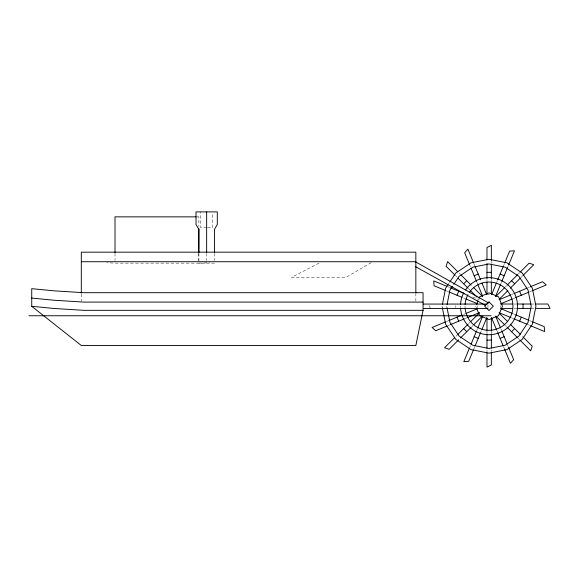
<?xml version="1.0" encoding="UTF-8"?>
<svg xmlns="http://www.w3.org/2000/svg" width="579" height="579" viewBox="0 0 579 579"><rect width="100%" height="100%" fill="white"/><g stroke="black" fill="none" stroke-linecap="round" stroke-linejoin="round"><path stroke-width="0.43" stroke-dasharray="2.9 2.17" d="M415.845 301.196L415.845 294.016M469.692 347.494L470.387 345.829M476.901 330.102L477.581 328.459M496.702 282.299L497.383 280.649M503.506 265.87L504.526 263.409M473.803 349.021L474.823 346.56M480.606 332.607L481.287 330.956M500.748 283.971L501.428 282.328M507.602 267.433L508.29 265.768M448.522 283.898L449.492 282.451M456.013 336.269L457.287 334.995M468.693 323.596L469.945 322.337M505.279 287.003L506.538 285.744M518.48 273.802L519.732 272.55M471.784 326.694L473.043 325.434M521.035 277.435L522.309 276.169M371.226 262.613L346.177 277.29L291.628 277.29L320.194 262.54M446.206 321.642L447.871 320.947M463.598 314.433L465.241 313.753M511.409 294.631L513.052 293.951M527.831 287.828L529.474 287.148M448.037 325.622L450.498 324.602M465.277 318.479L466.92 317.799M513.081 298.677L514.731 297.997M529.626 291.823L531.29 291.136M198.879 263.141L209.504 262.714M197.092 216.857L198.879 216.857L198.879 226.65M206.652 227.576L200.58 227.576L200.58 211.9M207.521 227.576L212.732 227.576L212.732 212.768M214.483 263.141L115.011 263.141L107.043 262.728M487.851 294.588L489.602 294.588M514.145 304.026L515.925 304.026M531.927 304.026L533.7 304.026M514.145 308.404L515.925 308.404M532.05 308.404L533.852 308.404M447.885 286.75L449.55 287.437M472.681 297.02L479.26 299.741M513.081 313.753L514.731 314.433M529.51 320.556L531.971 321.577M446.358 290.853L448.001 291.534M463.598 297.997L465.241 298.677M511.409 317.799L513.052 318.479M527.947 324.653L529.611 325.34M459.111 273.071L460.385 274.345M455.499 275.647L456.751 276.9M468.693 288.841L469.945 290.101M505.279 325.434L506.538 326.694M517.944 338.093L519.211 339.366M428.996 305.488L430.429 308.404M473.738 263.264L474.773 265.754M500.748 328.459L501.428 330.102M507.551 344.889L508.232 346.524M469.757 265.088L470.438 266.731M476.901 282.328L477.581 283.971M496.702 330.139L497.723 332.607M503.556 346.676L504.584 349.173M475.757 306.219L476.408 307.789M446.735 306.219L447.075 307.919M442.045 306.219L442.385 307.927M500.792 305.777L500.792 307.529M491.354 261.527L491.354 263.329M491.354 279.454L491.354 281.235M491.354 331.202L491.354 332.983M491.354 349.868L491.354 351.641M487.959 304.938L487.959 307.572M486.975 279.454L486.975 281.235M486.975 331.202L486.975 332.983M486.975 350.006L486.975 351.8M477.537 305.777L477.537 307.529M455.275 305.777L455.275 307.529M214.483 253.363L214.483 260.478M206.652 253.363L206.652 260.478M198.879 253.349L198.879 262.251M198.821 253.363L198.821 260.478M115.011 253.349L115.011 260.47M81.306 294.016L81.306 301.196M465.082 307.876A24.289 24.289 0 0 1 465.017 306.175M460.508 307.876A28.537 28.537 0 0 1 460.457 306.175"/><path stroke-width="0.87" d="M415.845 293.119L415.845 252.169L81.306 252.169L81.306 293.119M442.385 304.503L445.62 288.248L448.045 284.622M447.075 304.511L449.948 290.043L452.365 286.439M423.061 310.33L415.845 345.497L81.306 345.497L31.736 306.313L31.736 288.668L54.115 290.839L83.731 292.692L423.061 292.692L423.061 310.33L83.731 310.33L54.115 308.477L31.736 306.313M457.019 295.268L458.691 291.223M476.408 304.641L478.037 300.711M479.014 298.351L479.665 296.781L489.103 292.873L498.541 296.781L502.449 306.219L498.541 315.656L489.103 319.565L479.665 315.656L476.734 308.578M469.352 348.326L463.837 361.629L468.708 361.318L473.463 349.839M471.074 344.172L476.56 330.927M477.921 327.634L482.691 316.12M491.593 294.639L496.362 283.117M497.723 279.831L503.165 266.695M504.866 262.591L509.614 251.112L514.485 250.801L508.63 264.936M475.164 345.743L480.606 332.607M481.967 329.313L486.736 317.799M495.638 296.31L500.408 284.796M501.769 281.503L507.602 267.433M519.631 321.207L521.31 317.162M449.977 281.727L455.796 273.02L471.024 262.844L488.987 259.269L506.958 262.844L522.186 273.02L532.362 288.248L535.937 306.219L532.362 324.182L522.186 339.41L506.958 349.586L488.987 353.161L471.024 349.586L455.796 339.41L445.62 324.182L442.385 307.927M453.806 284.275L459.111 276.335L472.819 267.18L488.987 263.959L505.163 267.18L518.871 276.335L528.026 290.043L531.247 306.219L528.026 322.387L518.871 336.095L505.163 345.258L488.987 348.471L472.819 345.258L459.111 336.095L449.948 322.387L447.075 307.919M463.656 283.804L466.746 280.706M454.747 337.543L444.563 347.718L449.181 349.296L458.59 339.887M457.924 334.358L468.064 324.226M470.575 321.707L479.39 312.892M495.834 296.448L504.649 287.633M507.168 285.114L517.85 274.432M520.362 271.92L529.148 263.134L533.766 264.712L522.946 275.532M460.471 337.998L471.154 327.323M473.673 324.805L481.858 316.619M499.561 298.916L507.747 290.73M510.265 288.212L520.398 278.072M511.575 331.724L514.673 328.633M474.172 275.749L478.218 274.07M445.374 321.982L432.072 327.497L435.741 330.718L447.212 325.963M448.703 320.607L461.955 315.121M466.066 313.413L477.581 308.643M499.069 299.741L510.584 294.972M513.877 293.611L527.013 288.168M530.292 286.808L542.588 281.72L546.25 284.94L532.115 290.796M450.498 324.602L464.452 318.819M467.745 317.458L479.26 312.689M500.741 303.787L512.263 299.017M515.549 297.657L528.793 292.171M500.111 338.36L504.157 336.688M196.201 216.857L115.011 216.857L115.011 252.458M81.306 261.722L415.845 261.722M486.975 272.325L491.354 272.325M423.061 302.093L83.731 302.093L54.115 300.24L31.736 298.069M423.336 304.062L487.062 304.062M500.792 304.026L512.364 304.026M516.815 304.026L531.037 304.026M535.474 304.026L547.9 304.026L550.05 308.404L535.647 308.404M423.336 308.448L487.959 308.448M500.792 308.404L512.364 308.404M516.815 308.404L531.153 308.404M28.95 315.75L491.086 315.75M486.975 340.105L491.354 340.105M500.111 274.07L504.157 275.749M447.053 286.402L433.751 280.895L434.062 285.765L445.541 290.513M450.375 287.785L464.452 293.611M500.741 308.643L512.263 313.413M515.549 314.773L528.685 320.216M532.789 321.917L544.267 326.672L544.578 331.543L530.444 325.688M448.819 291.874L461.955 297.317M466.066 299.017L477.581 303.787M499.069 312.689L510.584 317.458M513.877 318.819L527.114 324.305M474.172 336.688L478.218 338.36M415.592 266.695L485.383 305.401M415.621 261.882L488.756 303.063M511.575 280.706L514.673 283.804M457.837 271.797L447.661 261.614L446.083 266.231L454.87 275.018M461.022 274.982L471.154 285.114M473.673 287.633L482.488 296.448M499.561 313.521L507.747 321.707M510.265 324.226L520.318 334.278M522.83 336.79L532.246 346.199L530.668 350.816L519.848 340.003M458.003 278.152L468.064 288.212M470.575 290.73L476.872 297.027M496.464 316.619L504.649 324.805M507.168 327.323L517.308 337.456M463.656 328.633L466.746 331.724M519.631 291.223L521.31 295.268M473.398 262.432L467.883 249.129L464.662 252.791L469.417 264.27M475.12 266.586L480.606 279.831M481.967 283.117L486.736 294.639M495.638 316.12L500.408 327.634M501.769 330.927L507.211 344.064M508.572 347.342L513.66 359.639L510.439 363.308L504.584 349.173M471.118 268.367L476.56 281.503M477.921 284.796L482.691 296.31M491.593 317.799L496.362 329.313M497.723 332.607L503.209 345.844M457.019 317.162L458.691 321.207M523.054 304.026L523.054 308.404M491.354 260.63L491.354 245.33L486.975 247.479L486.975 259.906M491.354 264.227L491.354 278.564M491.354 282.125L491.354 294.588M491.354 317.842L491.354 330.312M491.354 333.873L491.354 348.088M491.354 352.524L491.354 364.951L486.975 367.1L486.975 352.705M486.975 263.452L486.975 278.564M486.975 282.125L486.975 294.588M486.975 317.842L486.975 330.312M486.975 333.873L486.975 348.203M214.483 252.473L214.483 229.356L217.299 224.507L217.299 211.9L196.013 211.9L196.013 224.507L198.821 229.356L198.821 252.473L198.879 228.43M206.652 211.9L206.652 252.473M465.509 289.963A28.537 28.537 0 0 1 511.279 288.364A28.537 28.537 0 0 1 499.626 332.657A28.537 28.537 0 0 1 460.573 308.73M460.508 304.482A28.537 28.537 0 0 1 463.714 292.938M465.154 308.737A24.289 24.289 0 0 0 472.044 323.256A23.848 23.848 0 0 0 505.945 323.263A24.289 24.289 0 0 0 505.937 289.095A23.848 23.848 0 0 0 472.037 289.087A24.289 24.289 0 0 0 469.308 292.395M465.082 304.474A24.289 24.289 0 0 1 467.948 294.617M488.987 301.876L484.652 306.219L488.987 310.554L493.33 306.219L488.987 301.876"/></g></svg>
